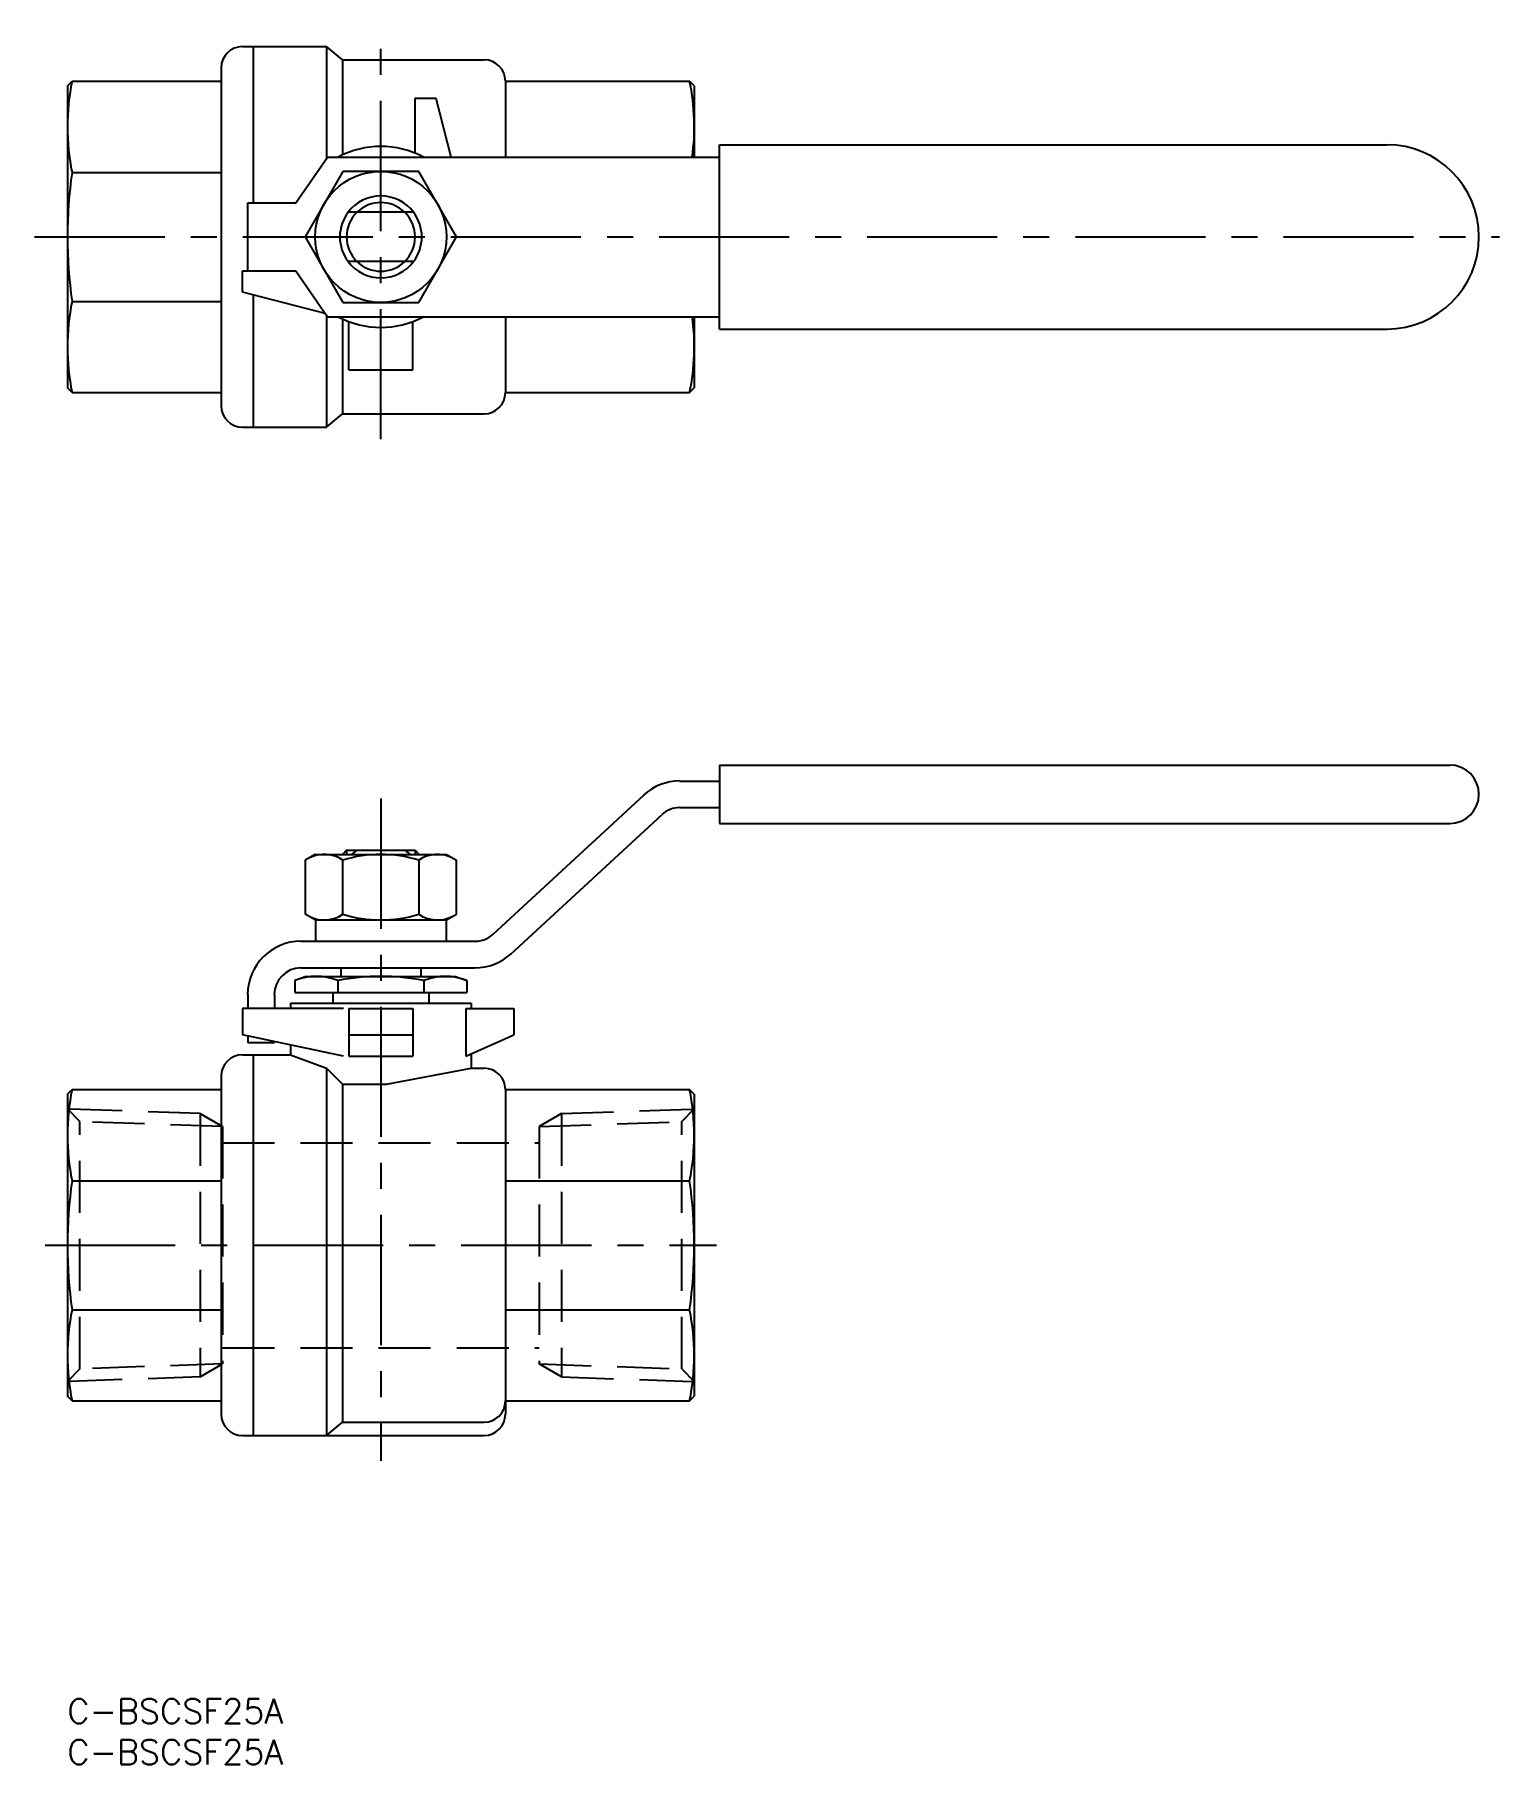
# Model space of a CAD drawing. Extents: x -4 to 175, y -8 to 203.
import ezdxf

# ---------------------------------------------------------------- set-up
doc = ezdxf.new("R2010")
doc.units = 0
doc.header["$LTSCALE"] = 0.5
doc.linetypes.add('CENTER', pattern=[50.8, 31.75, -6.35, 6.35, -6.35])
doc.linetypes.add('DASHED', pattern=[19.05, 12.7, -6.35])
doc.layers.get('0').update_dxf_attribs({"linetype": 'CONTINUOUS'})
doc.layers.add('CENTER', color=1, linetype='CENTER')
doc.styles.get("Standard").update_dxf_attribs({"font": 'txt.shx', "height": 3, "bigfont": 'bigfont.shx'})

# ---------------------------------------------------------------- blocks, each defined once
blk = doc.blocks.new('*U13')
at = {"color": 7, "linetype": 'CONTINUOUS'}
blk.add_text('C-BSCSF25A', height=3, dxfattribs=at).set_placement((0, -3))
blk = doc.blocks.new('*U14')
at = {"color": 7, "linetype": 'CONTINUOUS'}
blk.add_text('C-BSCSF25A', height=3, dxfattribs=at).set_placement((0, -8))

msp = doc.modelspace()

# ---------------------------------------------------------------- linework, layer by layer
at = {"color": 7, "linetype": 'CONTINUOUS'}
for p, q in [((21.36, 201.62), (31.62, 201.62)), ((22.66, 201.62), (22.66, 182.56)), ((31.62, 201.62), (31.62, 187.96)), ((33.57, 200), (31.62, 201.62)), ((18.76, 199.02), (18.76, 157.78)), ((33.57, 200), (33.57, 188.4)), ((33.57, 200), (50.85, 200)), ((0, 196.83), (0.57, 197.4)), ((0, 196.83), (0, 159.97)), ((0.57, 197.4), (18.76, 197.4)), ((53.45, 197.4), (53.45, 188.14)), ((53.45, 197.4), (75.93, 197.4)), ((76.5, 196.83), (75.93, 197.4)), ((76.5, 196.83), (76.5, 188.14)), ((76.5, 196.83), (76.5, 188.14)), ((42.41, 195.29), (42.41, 188.63)), ((45.01, 195.29), (42.41, 195.29)), ((46.83, 188.14), (45.01, 195.29)), ((27.86, 182.56), (31.75, 188.14)), ((31.75, 188.14), (79.57, 188.14)), ((79.57, 189.64), (161.01, 189.64)), ((79.57, 167.16), (79.57, 189.64)), ((0.57, 186.27), (18.76, 186.27)), ((33.63, 186.4), (29.01, 178.4)), ((42.87, 186.4), (33.63, 186.4)), ((47.49, 178.4), (42.87, 186.4)), ((22.01, 182.56), (27.86, 182.56)), ((22.01, 174.24), (22.01, 182.56)), ((42.25, 181.4), (34.25, 181.4)), ((29.01, 178.4), (33.63, 170.4)), ((42.87, 170.4), (47.49, 178.4)), ((42.25, 175.4), (34.25, 175.4)), ((21.36, 174.24), (27.86, 174.24)), ((21.36, 171.64), (21.36, 174.24)), ((27.86, 174.24), (31.75, 168.65)), ((31.47, 169.06), (21.36, 171.64)), ((22.66, 171.31), (22.66, 155.18)), ((0.57, 170.53), (18.76, 170.53)), ((33.63, 170.4), (42.87, 170.4)), ((31.62, 168.84), (31.62, 155.18)), ((31.75, 168.65), (79.57, 168.65)), ((33.57, 168.39), (33.57, 156.8)), ((34.35, 162.16), (34.35, 168.07)), ((42.15, 162.16), (42.15, 168.07)), ((53.45, 168.65), (53.45, 159.4)), ((76.5, 168.65), (76.5, 159.97)), ((76.5, 168.65), (76.5, 159.97)), ((79.57, 167.16), (161.01, 167.16)), ((34.35, 162.16), (42.15, 162.16)), ((0.57, 159.4), (0, 159.97)), ((0.57, 159.4), (18.76, 159.4)), ((53.45, 159.4), (75.93, 159.4)), ((75.93, 159.4), (76.5, 159.97)), ((31.62, 155.18), (33.57, 156.8)), ((33.57, 156.8), (50.85, 156.8)), ((21.36, 155.18), (31.62, 155.18)), ((74.73, 112), (79.57, 112)), ((79.57, 113.95), (79.57, 106.81)), ((79.57, 113.95), (168.68, 113.95)), ((51.95, 93.31), (70.33, 110.28)), ((54.15, 90.92), (72.53, 107.89)), ((74.73, 108.76), (79.57, 108.76)), ((79.57, 106.81), (168.68, 106.81)), ((34.06, 103.55), (33.56, 103.05)), ((34.06, 103.55), (42.44, 103.55)), ((35.33, 103.55), (34.66, 103.05)), ((41.17, 103.55), (41.84, 103.05)), ((42.44, 103.55), (42.94, 103.05)), ((30.25, 103.05), (29.01, 102.33)), ((29.01, 102.33), (29.01, 95.76)), ((30.25, 103.05), (46.25, 103.05)), ((33.63, 95.76), (33.63, 102.33)), ((42.87, 102.33), (42.87, 95.76)), ((46.25, 103.05), (47.49, 102.33)), ((47.49, 95.76), (47.49, 102.33)), ((30.25, 95.05), (29.01, 95.76)), ((30.25, 95.05), (46.25, 95.05)), ((30.26, 95.05), (30.26, 92.45)), ((46.24, 95.05), (46.24, 92.45)), ((46.25, 95.05), (47.49, 95.76)), ((28.5, 92.45), (49.74, 92.45)), ((28.5, 89.2), (49.74, 89.2)), ((33.38, 89.2), (33.38, 88.16)), ((43.12, 89.2), (43.12, 88.16)), ((29.15, 88.16), (27.75, 87.64)), ((27.75, 87.64), (27.75, 86.21)), ((29.15, 88.16), (47.35, 88.16)), ((33, 87.64), (33, 86.21)), ((43.5, 87.64), (43.5, 86.21)), ((47.35, 88.16), (48.75, 87.64)), ((48.75, 87.64), (48.75, 86.21)), ((22.01, 85.95), (22.01, 84.26)), ((25.26, 85.95), (25.26, 84.26)), ((27.21, 84.91), (27.21, 84.26)), ((27.21, 84.91), (49.29, 84.91)), ((27.75, 86.21), (48.75, 86.21)), ((32.4, 86.21), (32.4, 84.91)), ((44.1, 86.21), (44.1, 84.91)), ((49.29, 84.91), (49.29, 84.26)), ((21.36, 84.26), (21.36, 81.01)), ((33.7, 84.26), (21.36, 84.26)), ((34.35, 84.26), (34.35, 78.42)), ((34.35, 84.26), (42.15, 84.26)), ((42.15, 84.26), (42.15, 78.42)), ((48.64, 84.26), (54.49, 84.26)), ((48.64, 84.26), (48.64, 78.42)), ((54.49, 84.26), (54.49, 81.01)), ((33.7, 78.42), (21.36, 81.01)), ((22.01, 80.88), (22.01, 80.11)), ((34.35, 81.01), (42.15, 81.01)), ((48.64, 78.42), (54.49, 81.01)), ((21.36, 78.58), (27.21, 78.58)), ((22.01, 80.11), (25.26, 80.11)), ((22.66, 78.58), (22.66, 32.13)), ((25.26, 80.19), (25.26, 80.11)), ((27.21, 79.78), (27.21, 78.58)), ((27.21, 78.58), (31.62, 76.97)), ((34.35, 78.42), (42.15, 78.42)), ((49.29, 78.7), (49.29, 76.95)), ((31.62, 76.97), (31.62, 32.13)), ((31.62, 76.97), (33.57, 75.02)), ((38.94, 75.02), (49.29, 76.95)), ((49.29, 76.95), (50.85, 76.95)), ((0, 73.78), (0.57, 74.35)), ((0.57, 74.35), (18.76, 74.35)), ((18.76, 75.98), (18.76, 34.73)), ((33.57, 75.02), (33.57, 33.75)), ((33.57, 75.02), (38.94, 75.02)), ((53.45, 74.35), (53.45, 34.73)), ((53.45, 74.35), (75.93, 74.35)), ((76.5, 73.78), (75.93, 74.35)), ((0, 73.78), (0, 36.92)), ((76.5, 73.78), (76.5, 36.92)), ((76.5, 73.78), (76.5, 36.92)), ((0.57, 63.22), (18.76, 63.22)), ((53.45, 63.22), (75.93, 63.22)), ((0.57, 47.48), (18.76, 47.48)), ((53.45, 47.48), (75.93, 47.48)), ((0.57, 36.35), (0, 36.92)), ((0.57, 36.35), (18.76, 36.35)), ((53.45, 36.35), (75.93, 36.35)), ((75.93, 36.35), (76.5, 36.92)), ((21.36, 32.13), (50.85, 32.13)), ((31.62, 32.13), (33.57, 33.75)), ((33.57, 33.75), (50.85, 33.75))]:
    msp.add_line(p, q, dxfattribs=at)
at = {"color": 3, "linetype": 'CONTINUOUS'}
for p, q in [((34.06, 103.55), (34.06, 103.05)), ((42.44, 103.55), (42.44, 103.05))]:
    msp.add_line(p, q, dxfattribs=at)
at = {"color": 3, "linetype": 'DASHED'}
for p, q in [((16.2, 71.41), (0, 71.98)), ((1.53, 70.44), (0, 71.98)), ((60.3, 71.41), (76.5, 71.98)), ((74.97, 70.44), (76.5, 71.98)), ((1.53, 40.26), (1.53, 70.44)), ((18.93, 69.84), (1.53, 70.44)), ((16.2, 71.41), (16.2, 39.29)), ((16.2, 71.41), (18.93, 69.84)), ((18.93, 69.84), (18.93, 40.87)), ((60.3, 71.41), (57.57, 69.84)), ((57.57, 69.84), (74.97, 70.44)), ((57.57, 69.84), (57.57, 40.87)), ((60.3, 71.41), (60.3, 39.29)), ((74.97, 40.26), (74.97, 70.44)), ((18.93, 67.85), (57.57, 67.85)), ((18.93, 42.85), (57.57, 42.85)), ((1.53, 40.26), (0, 38.73)), ((18.93, 40.87), (1.53, 40.26)), ((16.2, 39.29), (18.93, 40.87)), ((57.57, 40.87), (74.97, 40.26)), ((60.3, 39.29), (57.57, 40.87)), ((74.97, 40.26), (76.5, 38.73)), ((16.2, 39.29), (0, 38.73)), ((60.3, 39.29), (76.5, 38.73))]:
    msp.add_line(p, q, dxfattribs=at)
at = {"color": 7, "linetype": 'CONTINUOUS'}
msp.add_circle((38.25, 178.4), 8, dxfattribs=at)
for centre, radius, start, end in [((21.36, 199.02), 2.6, 90, 180), ((50.85, 197.4), 2.6, 0, 90), ((27.45, 191.83), 27.45, 168.3036, 191.6964), ((49.05, 191.83), 27.45, 352.2747, 11.6964), ((38.25, 178.4), 11.04, 61.9275, 118.0725), ((161.01, 178.4), 11.24, 270, 90), ((54.62, 178.4), 54.62, 171.715, 188.285), ((38.25, 178.4), 4.19, 45.7525, 134.2475), ((38.25, 178.4), 5, 143.1301, 216.8699), ((38.25, 178.4), 5, 323.1301, 36.8699), ((38.25, 178.4), 4.19, 225.7525, 314.2475), ((27.45, 164.96), 27.45, 168.3036, 191.6964), ((38.25, 178.4), 11.04, 241.9275, 298.0725), ((49.05, 164.96), 27.45, 348.3036, 7.7253), ((50.85, 159.4), 2.6, 270, 0), ((21.36, 157.78), 2.6, 180, 270), ((74.73, 105.51), 6.5, 90, 132.7167), ((168.68, 110.38), 3.57, 270, 90), ((74.73, 105.51), 3.25, 90, 132.7167), ((31.32, 98.96), 4.09, 55.6158, 115.6158), ((38.25, 87.76), 15.29, 72.412, 107.588), ((45.18, 98.96), 4.09, 64.3842, 124.3842), ((31.32, 99.14), 4.09, 244.3842, 304.3842), ((38.25, 110.33), 15.29, 252.412, 287.588), ((45.18, 99.14), 4.09, 235.6158, 295.6158), ((49.74, 95.7), 3.25, 270, 312.7167), ((28.5, 85.95), 6.5, 90, 180), ((49.74, 95.7), 6.5, 270, 312.7167), ((28.5, 85.95), 3.25, 90, 180), ((30.37, 81.28), 6.88, 67.56, 112.44), ((38.25, 61.43), 26.73, 78.6714, 101.3286), ((46.13, 81.28), 6.88, 67.56, 112.44), ((21.36, 75.98), 2.6, 90, 180), ((50.85, 74.35), 2.6, 0, 90), ((27.45, 68.79), 27.45, 168.3036, 191.6964), ((49.05, 68.79), 27.45, 348.3036, 11.6964), ((54.62, 55.35), 54.62, 171.715, 188.285), ((21.88, 55.35), 54.62, 351.715, 8.285), ((27.45, 41.92), 27.45, 168.3036, 191.6964), ((49.05, 41.92), 27.45, 348.3036, 11.6964), ((50.85, 36.35), 2.6, 270, 0), ((21.36, 34.73), 2.6, 180, 270), ((50.85, 34.73), 2.6, 270, 0)]:
    msp.add_arc(centre, radius, start, end, dxfattribs=at)
at = {"color": 3, "linetype": 'CONTINUOUS'}
for radius, start, end in [(5, 36.8699, 143.1301), (4.19, 134.2475, 225.7525), (4.19, 314.2475, 45.7525), (5, 216.8699, 323.1301)]:
    msp.add_arc((38.25, 178.4), radius, start, end, dxfattribs=at)
at = {"layer": 'CENTER', "color": 1, "linetype": 'CENTER'}
for p, q in [((38.25, 153.71), (38.25, 203.09)), ((-4, 178.4), (174.75, 178.4)), ((38.25, 109.85), (38.25, 29.04)), ((-2.73, 55.35), (79.23, 55.35))]:
    msp.add_line(p, q, dxfattribs=at)

# ---------------------------------------------------------------- block references
at = {"color": 7, "linetype": 'CONTINUOUS'}
for name in ['*U13', '*U14']:
    msp.add_blockref(name, (0, 0), dxfattribs=at)

doc.saveas('drawing.dxf')
